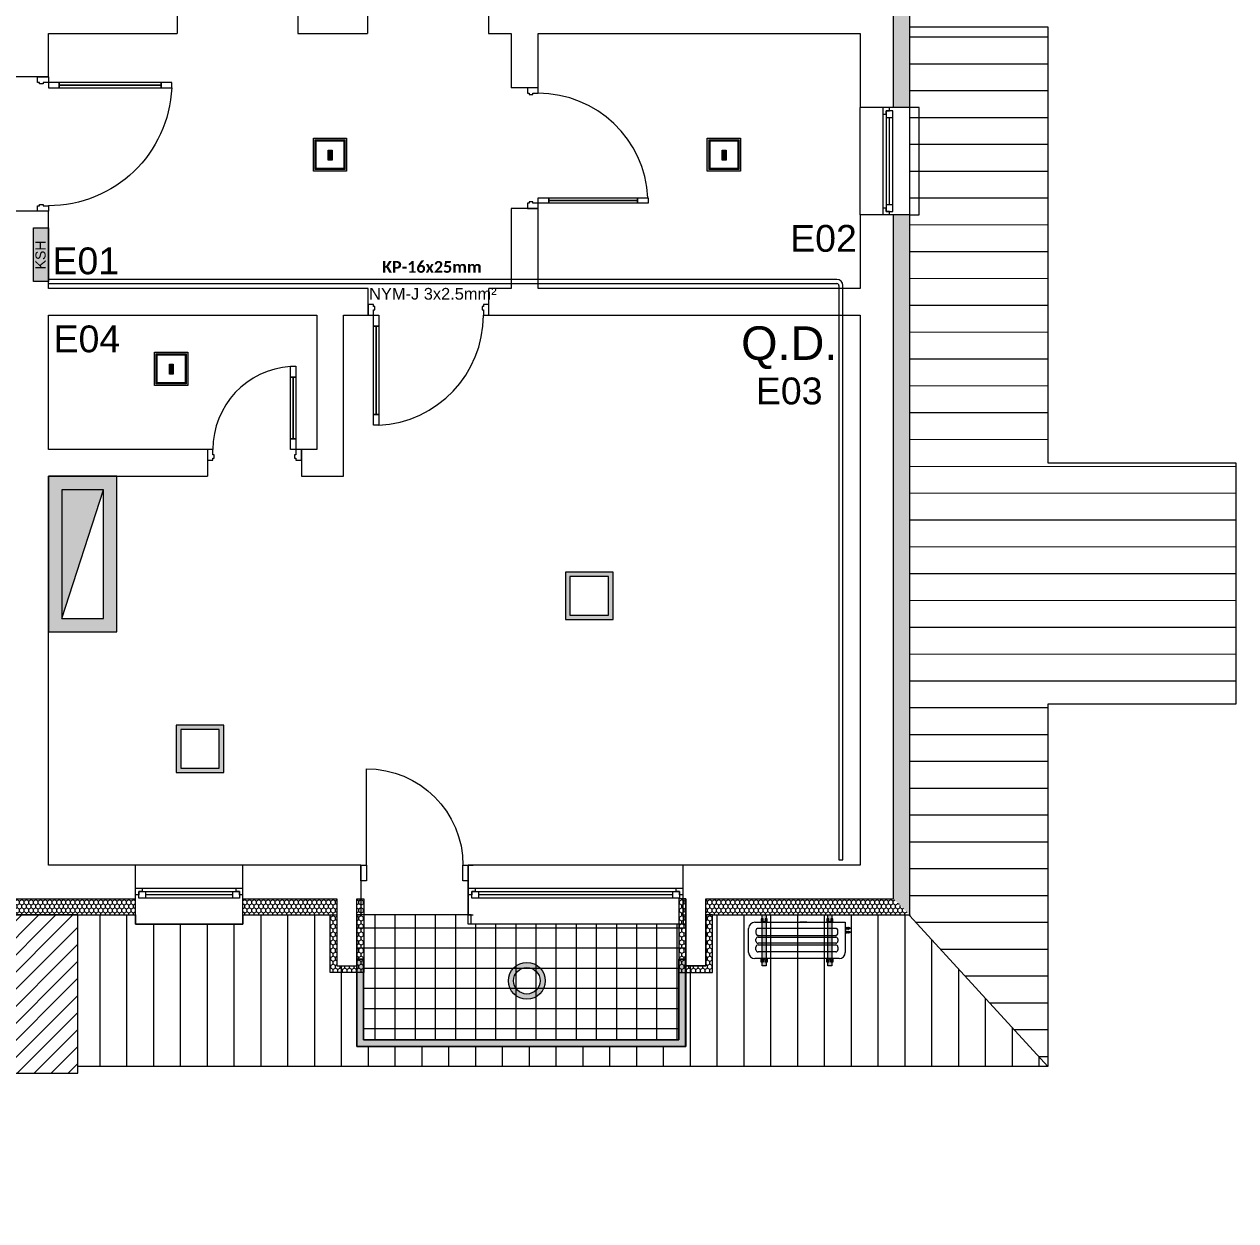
# Model space of a CAD drawing. Header units: millimetres. Extents: x 2795058 to 2855058, y -67651 to -26651.
# Drawn here: x 2828688 to 2837718, y -51609 to -42688 of the extents above; entities that cross this region are included whole.
import ezdxf

# ---------------------------------------------------------------- set-up
doc = ezdxf.new("R2010")
doc.units = ezdxf.units.MM
doc.header["$MEASUREMENT"] = 0
for name, color, linetype, lineweight in [('00E-Ndriqimi elektrike_Pen_No__6', 5, 'Continuous', 0), ('00E-Ndriqimi elektrike_Pen_No__60', 230, 'Continuous', 0), ('0_Pen_No__80', 3, 'Continuous', 0), ('Annotation - Text_Pen_No__82_Pen_No__7', 7, 'Continuous', 0), ('Exterior walls_Pen_No__60', 230, 'Continuous', 0), ('Structural - Bearing_Pen_No__1', 7, 'Continuous', 0), ('Structural - Bearing_Pen_No__19', 255, 'Continuous', 0), ('Structural - Bearing_Pen_No__6', 5, 'Continuous', 0), ('Structural - Bearing_Pen_No__82_Pen_No__80', 3, 'Continuous', 0)]:
    doc.layers.add(name, color=color, linetype=linetype, lineweight=lineweight)
doc.layers.add('0_muret e jashtme', color=7, linetype='Continuous')
doc.layers.add('Exterior walls', color=7, linetype='Continuous')
for name, color, linetype, lineweight, true_color in [('0_muret e jashtme_Pen_No__82', 7, 'Continuous', 0, 0xaaaaaa), ('ARCHICAD Doors_Pen_No__82', 7, 'Continuous', 0, 0xaaaaaa), ('ARCHICAD Windows_Pen_No__82', 7, 'Continuous', 0, 0xaaaaaa), ('Exterior walls_Pen_No__119_Pen_No__163', 7, 'Continuous', 0, 0xe8e8e8), ('Exterior walls_Pen_No__119_Pen_No__204', 7, 'Continuous', 0, 0xe8e8e8), ('Exterior walls_Pen_No__1_Pen_No__61', 7, 'Continuous', 0, 0x6a6a6a), ('Shell - Roof_Pen_No__82', 7, 'Continuous', 0, 0xaaaaaa), ('Structural - Bearing_Pen_No__82', 7, 'Continuous', 0, 0xaaaaaa), ('Text blocks_Pen_No__82', 7, 'Continuous', 0, 0xaaaaaa)]:
    doc.layers.add(name, color=color, linetype=linetype, lineweight=lineweight, true_color=true_color)
doc.styles.add('GENERATED_STYLE_1', font='')
doc.styles.add('GENERATED_STYLE_2', font='')
doc.styles.get('GENERATED_STYLE_1').set_extended_font_data('Calibri', bold=True)
doc.styles.get('GENERATED_STYLE_2').set_extended_font_data('Arial')
pattern_1 = [(90, (2247653.822, -76424.967), (-34.6410162, 0), [20, -40]), (90, (2247636.502, -76394.967), (-34.6410162, 0), [20, -40]), (150, (2247653.822, -76404.967), (17.320508, 30), [20, -40]), (150, (2247619.18, -76404.967), (17.320508, 30), [20, -40]), (210, (2247653.822, -76424.967), (-17.320508, 30), [20, -40]), (210, (2247619.18, -76424.967), (-17.320508, 30), [20, -40])]

# ---------------------------------------------------------------- blocks, each defined once
blk = doc.blocks.new('Window 22')
at = {"layer": 'ARCHICAD Windows_Pen_No__82', "color": 253, "linetype": 'Continuous', "lineweight": 0, "true_color": 0xaaaaaa}
for p, q in [((-400, 150), (-400, 220)), ((-400, 220), (400, 220)), ((400, 220), (400, 150)), ((-400, 150), (-400, 30)), ((400, 150), (400, 30)), ((-400, 30), (-400, 0)), ((-400, 0), (-375, 0)), ((-400, 0), (-400, -50)), ((-400, 0), (-400, -50)), ((-375, 25), (-325, 25)), ((-375, -25), (-375, 25)), ((-375, 0), (-375, -25)), ((-325, 25), (325, 25)), ((-325, 25), (-325, -25)), ((-325, 25), (325, 25)), ((-325, 0), (325, 0)), ((325, -25), (325, 25)), ((325, 25), (375, 25)), ((375, 25), (375, -25)), ((375, -25), (375, 0)), ((375, 0), (400, 0)), ((400, 30), (400, 0)), ((400, 0), (400, -50)), ((400, 0), (400, -50)), ((-350, -50), (-400, -50)), ((-400, -50), (-400, -220)), ((-375, -25), (-350, -25)), ((-325, -25), (-375, -25)), ((-350, -25), (-350, -50)), ((350, -50), (-350, -50)), ((325, -25), (-325, -25)), ((375, -25), (325, -25)), ((350, -50), (350, -25)), ((350, -25), (375, -25)), ((400, -50), (350, -50)), ((400, -50), (400, -220)), ((-400, -220), (400, -220))]:
    blk.add_line(p, q, dxfattribs=at)
blk = doc.blocks.new('Wall_6', base_point=(2834918.2, -38858.5))
at = {"layer": '0_muret e jashtme_Pen_No__82', "linetype": 'Continuous', "lineweight": 0, "true_color": 0xaaaaaa}
h = blk.add_hatch(dxfattribs=at)
h.set_pattern_fill('Styrofoam_SM_Insulation', color=253, style=0, pattern_type=2)
h.set_pattern_definition(pattern_1)
h.paths.add_polyline_path([(2835168.2, -38858.5), (2835168.2, -43309.5), (2835288.2, -43309.5), (2835288.2, -38858.5)])
h = blk.add_hatch(dxfattribs=at)
h.set_pattern_fill('Styrofoam_SM_Insulation', color=253, style=0, pattern_type=2)
h.set_pattern_definition(pattern_1)
h.paths.add_polyline_path([(2835288.2, -44109.5), (2835168.2, -44109.5), (2835168.2, -49208.5), (2835288.2, -49328.5)])
at = {"layer": '0_muret e jashtme_Pen_No__82', "color": 253, "linetype": 'Continuous', "lineweight": 0, "true_color": 0xaaaaaa}
for p, q in [((2835168.2, -43309.5), (2835168.2, -38858.5)), ((2835088.2, -43309.5), (2834918.2, -43309.5)), ((2835138.2, -43309.5), (2835088.2, -43309.5)), ((2835168.2, -43309.5), (2835138.2, -43309.5)), ((2835288.2, -43309.5), (2835168.2, -43309.5)), ((2835088.2, -44109.5), (2834918.2, -44109.5)), ((2835138.2, -44109.5), (2835088.2, -44109.5)), ((2835168.2, -44109.5), (2835138.2, -44109.5)), ((2835168.2, -49208.5), (2835168.2, -44109.5)), ((2835288.2, -44109.5), (2835168.2, -44109.5))]:
    blk.add_line(p, q, dxfattribs=at)
at = {"layer": '0_muret e jashtme_Pen_No__82', "color": 253, "linetype": 'Continuous', "lineweight": 0, "true_color": 0xaaaaaa, "flags": 128}
for points in [[(2835288.2, -43309.5), (2835288.2, -38858.5)], [(2834918.2, -42758.5), (2834918.2, -43309.5)], [(2834918.2, -44109.5), (2834918.2, -44658.5)], [(2835288.2, -49328.5), (2835288.2, -44109.5)], [(2834918.2, -44858.5), (2834918.2, -48958.5)]]:
    blk.add_lwpolyline(points, dxfattribs=at)
at = {"layer": 'ARCHICAD Windows_Pen_No__82', "color": 253, "linetype": 'Continuous', "lineweight": 0, "true_color": 0xaaaaaa, "xscale": -1, "zscale": 1000, "rotation": 269.9999999521411}
blk.add_blockref('Window 22', (2835138.2, -43709.5), dxfattribs=at)
blk = doc.blocks.new('Window 22_2')
at = {"layer": 'ARCHICAD Windows_Pen_No__82', "color": 253, "linetype": 'Continuous', "lineweight": 0, "true_color": 0xaaaaaa}
for p, q in [((-800, 150), (-800, 220)), ((-800, 220), (800, 220)), ((800, 220), (800, 150)), ((-800, 150), (-800, 30)), ((800, 150), (800, 30)), ((-800, 30), (-800, 0)), ((-800, 0), (-775, 0)), ((-800, 0), (-800, -50)), ((-800, 0), (-800, -50)), ((-775, 25), (-725, 25)), ((-775, -25), (-775, 25)), ((-775, 0), (-775, -25)), ((-725, 25), (725, 25)), ((-725, 25), (-725, -25)), ((-725, 25), (725, 25)), ((-725, 0), (725, 0)), ((725, -25), (725, 25)), ((725, 25), (775, 25)), ((775, 25), (775, -25)), ((775, -25), (775, 0)), ((775, 0), (800, 0)), ((800, 30), (800, 0)), ((800, 0), (800, -50)), ((800, 0), (800, -50)), ((-750, -50), (-800, -50)), ((-800, -50), (-800, -220)), ((-775, -25), (-750, -25)), ((-725, -25), (-775, -25)), ((-750, -25), (-750, -50)), ((750, -50), (-750, -50)), ((725, -25), (-725, -25)), ((775, -25), (725, -25)), ((750, -50), (750, -25)), ((750, -25), (775, -25)), ((800, -50), (750, -50)), ((800, -50), (800, -220)), ((-800, -220), (800, -220))]:
    blk.add_line(p, q, dxfattribs=at)
blk = doc.blocks.new('Door 22')
at = {"layer": 'ARCHICAD Doors_Pen_No__82', "color": 253, "linetype": 'Continuous', "lineweight": 0, "true_color": 0xaaaaaa}
for p, q in [((360, 0), (360, 720)), ((-400, 0), (-437, 0)), ((-400, 0), (-437, 0)), ((-360, 0), (-400, 0)), ((-400, 0), (-400, -115)), ((-400, 0), (-400, -115)), ((-400, 0), (-400, -115)), ((-360, -115), (-360, 0)), ((400, 0), (360, 0)), ((360, 0), (360, -115)), ((400, -115), (400, 0)), ((400, 0), (400, -115)), ((400, 0), (400, -115)), ((400, 0), (437, 0)), ((400, 0), (437, 0)), ((-400, -115), (-360, -115)), ((-400, -115), (-400, -250)), ((-400, -115), (-400, -250)), ((360, -115), (400, -115)), ((400, -115), (400, -250)), ((400, -115), (400, -250)), ((-400, -250), (-400, -370)), ((-400, -250), (-400, -370)), ((400, -250), (400, -370)), ((400, -250), (400, -370)), ((-400, -370), (-437, -370)), ((-400, -370), (-437, -370)), ((400, -370), (437, -370)), ((400, -370), (437, -370))]:
    blk.add_line(p, q, dxfattribs=at)
blk.add_arc((360, 0), 720, 90, 180, dxfattribs=at)
blk = doc.blocks.new('Wall_7', base_point=(2834918.2, -48958.5))
at = {"layer": '0_muret e jashtme_Pen_No__82', "linetype": 'Continuous', "lineweight": 0, "true_color": 0xaaaaaa}
h = blk.add_hatch(dxfattribs=at)
h.set_pattern_fill('Styrofoam_SM_Insulation', color=253, style=0, pattern_type=2)
h.set_pattern_definition(pattern_1)
h.paths.add_polyline_path([(2828618.2, -49208.5), (2828498.2, -49328.5), (2829517.4, -49328.5), (2829517.4, -49208.5)])
h = blk.add_hatch(dxfattribs=at)
h.set_pattern_fill('Styrofoam_SM_Insulation', color=253, style=0, pattern_type=2)
h.set_pattern_definition(pattern_1)
h.paths.add_polyline_path([(2830317.4, -49208.5), (2830317.4, -49328.5), (2831018.2, -49328.5), (2831018.2, -49208.5)])
h = blk.add_hatch(dxfattribs=at)
h.set_pattern_fill('Styrofoam_SM_Insulation', color=253, style=0, pattern_type=2)
h.set_pattern_definition(pattern_1)
h.paths.add_polyline_path([(2831168.2, -49208.5), (2831168.2, -49328.5), (2831198.2, -49328.5), (2831198.2, -49208.5)])
h = blk.add_hatch(dxfattribs=at)
h.set_pattern_fill('Styrofoam_SM_Insulation', color=253, style=0, pattern_type=2)
h.set_pattern_definition(pattern_1)
h.paths.add_polyline_path([(2833598.2, -49208.5), (2833598.2, -49328.5), (2833618.2, -49328.5), (2833618.2, -49208.5)])
h = blk.add_hatch(dxfattribs=at)
h.set_pattern_fill('Styrofoam_SM_Insulation', color=253, style=0, pattern_type=2)
h.set_pattern_definition(pattern_1)
h.paths.add_polyline_path([(2833768.2, -49328.5), (2835288.2, -49328.5), (2835168.2, -49208.5), (2833768.2, -49208.5)])
at = {"layer": '0_muret e jashtme_Pen_No__82', "color": 253, "linetype": 'Continuous', "lineweight": 0, "true_color": 0xaaaaaa}
for p, q in [((2829517.4, -49128.5), (2829517.4, -48958.5)), ((2830317.4, -49128.5), (2830317.4, -48958.5)), ((2831198.2, -48958.5), (2831161.2, -48958.5)), ((2831198.2, -48958.5), (2831198.2, -49073.5)), ((2833598.2, -49128.5), (2833598.2, -48958.5)), ((2831198.2, -49073.5), (2831198.2, -49208.5)), ((2828618.2, -49208.5), (2829517.4, -49208.5)), ((2829517.4, -49178.5), (2829517.4, -49128.5)), ((2829517.4, -49208.5), (2829517.4, -49178.5)), ((2829517.4, -49328.5), (2829517.4, -49208.5)), ((2830317.4, -49178.5), (2830317.4, -49128.5)), ((2830317.4, -49208.5), (2830317.4, -49178.5)), ((2830317.4, -49208.5), (2831018.2, -49208.5)), ((2830317.4, -49328.5), (2830317.4, -49208.5)), ((2831018.2, -49208.5), (2831018.2, -49328.5)), ((2831168.2, -49328.5), (2831168.2, -49208.5)), ((2831168.2, -49208.5), (2831198.2, -49208.5)), ((2831198.2, -49208.5), (2831198.2, -49328.5)), ((2833598.2, -49178.5), (2833598.2, -49128.5)), ((2833598.2, -49208.5), (2833598.2, -49178.5)), ((2833598.2, -49208.5), (2833618.2, -49208.5)), ((2833598.2, -49328.5), (2833598.2, -49208.5)), ((2833618.2, -49208.5), (2833618.2, -49328.5)), ((2833768.2, -49328.5), (2833768.2, -49208.5)), ((2833768.2, -49208.5), (2835168.2, -49208.5)), ((2831198.2, -49328.5), (2831161.2, -49328.5))]:
    blk.add_line(p, q, dxfattribs=at)
at = {"layer": '0_muret e jashtme_Pen_No__82', "color": 253, "linetype": 'Continuous', "lineweight": 0, "true_color": 0xaaaaaa, "flags": 128}
for points in [[(2829517.4, -48958.5), (2828868.2, -48958.5)], [(2831198.2, -48958.5), (2830317.4, -48958.5)], [(2834918.2, -48958.5), (2833598.2, -48958.5)], [(2828498.2, -49328.5), (2829517.4, -49328.5)], [(2830317.4, -49328.5), (2831018.2, -49328.5)], [(2831168.2, -49328.5), (2831198.2, -49328.5)], [(2833598.2, -49328.5), (2833618.2, -49328.5)], [(2833768.2, -49328.5), (2835288.2, -49328.5)]]:
    blk.add_lwpolyline(points, dxfattribs=at)
at = {"layer": 'ARCHICAD Doors_Pen_No__82', "color": 253, "linetype": 'Continuous', "lineweight": 0, "true_color": 0xaaaaaa, "xscale": -1, "zscale": 1000}
blk.add_blockref('Door 22', (2831598.2, -48958.5), dxfattribs=at)
at = {"layer": 'ARCHICAD Windows_Pen_No__82', "color": 253, "linetype": 'Continuous', "lineweight": 0, "true_color": 0xaaaaaa, "zscale": 1000, "rotation": 180}
for name, p in [('Window 22', (2829917.4, -49178.5)), ('Window 22_2', (2832798.2, -49178.5))]:
    blk.add_blockref(name, p, dxfattribs=at)
blk = doc.blocks.new('Storefront 22')
at = {"layer": 'ARCHICAD Doors_Pen_No__82', "color": 253, "linetype": 'Continuous', "lineweight": 0, "true_color": 0xaaaaaa}
for p, q in [((370, 740), (370, 820)), ((370, 820), (410, 820)), ((410, 820), (410, 740)), ((370, 740), (390, 740)), ((370, 80), (370, 740)), ((410, 740), (370, 740)), ((390, 740), (410, 740)), ((390, 80), (390, 740)), ((390, 740), (390, 80)), ((390, 740), (390, 80)), ((410, 740), (410, 80)), ((-450, 0), (-450, -80)), ((-410, 0), (-450, 0)), ((-450, 0), (-450, -80)), ((-450, 0), (-450, -80)), ((-410, -40), (-410, 0)), ((390, 80), (370, 80)), ((370, 0), (370, 80)), ((370, 80), (410, 80)), ((410, 0), (370, 0)), ((410, 80), (390, 80)), ((410, 80), (410, 0)), ((410, 0), (410, -40)), ((450, 0), (410, 0)), ((450, -80), (450, 0)), ((450, 0), (450, -80)), ((450, 0), (450, -80)), ((-450, -80), (-410, -80)), ((-450, -80), (-450, -250)), ((-400, -40), (-410, -40)), ((-410, -80), (-410, -65.4)), ((-410, -65.4), (-400, -65.4)), ((-400, -65.4), (-400, -40)), ((410, -40), (400, -40)), ((400, -40), (400, -65.4)), ((400, -65.4), (410, -65.4)), ((410, -65.4), (410, -80)), ((410, -80), (450, -80)), ((450, -80), (450, -250))]:
    blk.add_line(p, q, dxfattribs=at)
blk.add_arc((410, 0), 820, 92.79603, 180, dxfattribs=at)
blk = doc.blocks.new('Wall_11', base_point=(2834918.2, -42508.5))
at = {"layer": '0_muret e jashtme_Pen_No__82', "color": 253, "linetype": 'Continuous', "lineweight": 0, "true_color": 0xaaaaaa}
for p, q in [((2822669.3, -42508.5), (2822669.3, -42588.5)), ((2823569.3, -42508.5), (2823569.3, -42588.5)), ((2824124, -42508.5), (2824124, -42588.5)), ((2825024, -42508.5), (2825024, -42588.5)), ((2829827, -42508.5), (2829827, -42588.5)), ((2830727, -42508.5), (2830727, -42588.5)), ((2831247.4, -42508.5), (2831247.4, -42588.5)), ((2832147.4, -42508.5), (2832147.4, -42588.5)), ((2822669.3, -42588.5), (2822669.3, -42758.5)), ((2823569.3, -42588.5), (2823569.3, -42758.5)), ((2824124, -42588.5), (2824124, -42758.5)), ((2825024, -42588.5), (2825024, -42758.5)), ((2829827, -42588.5), (2829827, -42758.5)), ((2830727, -42588.5), (2830727, -42758.5)), ((2831247.4, -42588.5), (2831247.4, -42758.5)), ((2832147.4, -42588.5), (2832147.4, -42758.5))]:
    blk.add_line(p, q, dxfattribs=at)
at = {"layer": '0_muret e jashtme_Pen_No__82', "color": 253, "linetype": 'Continuous', "lineweight": 0, "true_color": 0xaaaaaa, "flags": 128}
for points in [[(2822669.3, -42508.5), (2819918.2, -42508.5)], [(2823768.2, -42508.5), (2823569.3, -42508.5)], [(2824124, -42508.5), (2823968.2, -42508.5)], [(2827318.2, -42508.5), (2825024, -42508.5)], [(2829827, -42508.5), (2827568.2, -42508.5)], [(2830918.2, -42508.5), (2830727, -42508.5)], [(2831247.4, -42508.5), (2831118.2, -42508.5)], [(2834918.2, -42508.5), (2832147.4, -42508.5)], [(2819918.2, -42758.5), (2822268.2, -42758.5)], [(2822468.2, -42758.5), (2822669.3, -42758.5)], [(2823569.3, -42758.5), (2824124, -42758.5)], [(2825024, -42758.5), (2825918.2, -42758.5)], [(2826168.2, -42758.5), (2828618.2, -42758.5)], [(2828868.2, -42758.5), (2829827, -42758.5)], [(2830727, -42758.5), (2831247.4, -42758.5)], [(2832147.4, -42758.5), (2832318.2, -42758.5)], [(2832518.2, -42758.5), (2834918.2, -42758.5)]]:
    blk.add_lwpolyline(points, dxfattribs=at)
at = {"layer": 'ARCHICAD Doors_Pen_No__82', "color": 253, "linetype": 'Continuous', "lineweight": 0, "true_color": 0xaaaaaa, "zscale": 1000}
for p in [(2823119.3, -42508.5), (2830277, -42508.5)]:
    blk.add_blockref('Storefront 22', p, dxfattribs=at)
at = {"layer": 'ARCHICAD Doors_Pen_No__82', "color": 253, "linetype": 'Continuous', "lineweight": 0, "true_color": 0xaaaaaa, "xscale": -1, "zscale": 1000}
for p in [(2824574, -42508.5), (2831697.4, -42508.5)]:
    blk.add_blockref('Storefront 22', p, dxfattribs=at)
blk = doc.blocks.new('Wall_13', base_point=(2828868.2, -48958.5))
at = {"layer": '0_muret e jashtme_Pen_No__82', "linetype": 'Continuous', "lineweight": 0, "true_color": 0xaaaaaa}
h = blk.add_hatch(dxfattribs=at)
h.set_pattern_fill('Styrofoam_SM_Insulation', color=253, style=0, pattern_type=2)
h.set_pattern_definition(pattern_1)
h.paths.add_polyline_path([(2828498.2, -48428.5), (2828498.2, -49328.5), (2828618.2, -49208.5), (2828618.2, -48308.5)])
at = {"layer": '0_muret e jashtme_Pen_No__82', "color": 253, "linetype": 'Continuous', "lineweight": 0, "true_color": 0xaaaaaa}
blk.add_line((2828618.2, -48308.5), (2828618.2, -49208.5), dxfattribs=at)
at = {"layer": '0_muret e jashtme_Pen_No__82', "color": 253, "linetype": 'Continuous', "lineweight": 0, "true_color": 0xaaaaaa, "flags": 128}
for points in [[(2828868.2, -48958.5), (2828868.2, -48058.5)], [(2828498.2, -48428.5), (2828498.2, -49328.5)]]:
    blk.add_lwpolyline(points, dxfattribs=at)
blk = doc.blocks.new('Storefront 22_2')
at = {"layer": 'ARCHICAD Doors_Pen_No__82', "color": 253, "linetype": 'Continuous', "lineweight": 0, "true_color": 0xaaaaaa}
for p, q in [((420, 840), (420, 920)), ((420, 920), (460, 920)), ((460, 920), (460, 840)), ((420, 840), (440, 840)), ((420, 80), (420, 840)), ((460, 840), (420, 840)), ((440, 840), (460, 840)), ((440, 80), (440, 840)), ((440, 840), (440, 80)), ((440, 840), (440, 80)), ((460, 840), (460, 80)), ((-500, 0), (-500, -80)), ((-460, 0), (-500, 0)), ((-500, 0), (-500, -80)), ((-500, 0), (-500, -80)), ((-460, -40), (-460, 0)), ((440, 80), (420, 80)), ((420, 0), (420, 80)), ((420, 80), (460, 80)), ((460, 0), (420, 0)), ((460, 80), (440, 80)), ((460, 80), (460, 0)), ((460, 0), (460, -40)), ((500, 0), (460, 0)), ((500, -80), (500, 0)), ((500, 0), (500, -80)), ((500, 0), (500, -80)), ((-500, -80), (-460, -80)), ((-500, -80), (-500, -250)), ((-450, -40), (-460, -40)), ((-460, -80), (-460, -65.4)), ((-460, -65.4), (-450, -65.4)), ((-450, -65.4), (-450, -40)), ((460, -40), (450, -40)), ((450, -40), (450, -65.4)), ((450, -65.4), (460, -65.4)), ((460, -65.4), (460, -80)), ((460, -80), (500, -80)), ((500, -80), (500, -250))]:
    blk.add_line(p, q, dxfattribs=at)
blk.add_arc((460, 0), 920, 92.49191, 180, dxfattribs=at)
blk = doc.blocks.new('Wall_20', base_point=(2828868.2, -48058.5))
at = {"layer": '0_muret e jashtme_Pen_No__82', "color": 253, "linetype": 'Continuous', "lineweight": 0, "true_color": 0xaaaaaa}
for p, q in [((2828788.2, -43081.6), (2828618.2, -43081.6)), ((2828868.2, -43081.6), (2828788.2, -43081.6)), ((2828788.2, -44081.6), (2828618.2, -44081.6)), ((2828868.2, -44081.6), (2828788.2, -44081.6))]:
    blk.add_line(p, q, dxfattribs=at)
at = {"layer": '0_muret e jashtme_Pen_No__82', "color": 253, "linetype": 'Continuous', "lineweight": 0, "true_color": 0xaaaaaa, "flags": 128}
for points in [[(2828618.2, -42758.5), (2828618.2, -43081.6)], [(2828868.2, -43081.6), (2828868.2, -42758.5)], [(2828618.2, -44081.6), (2828618.2, -48058.5)], [(2828868.2, -44658.5), (2828868.2, -44081.6)], [(2828868.2, -45858.5), (2828868.2, -44858.5)], [(2828868.2, -48058.5), (2828868.2, -46058.5)]]:
    blk.add_lwpolyline(points, dxfattribs=at)
at = {"layer": 'ARCHICAD Doors_Pen_No__82', "color": 253, "linetype": 'Continuous', "lineweight": 0, "true_color": 0xaaaaaa, "xscale": -1, "zscale": 1000, "rotation": 270}
blk.add_blockref('Storefront 22_2', (2828868.2, -43581.6), dxfattribs=at)
blk = doc.blocks.new('Storefront 22_3')
at = {"layer": 'ARCHICAD Doors_Pen_No__82', "color": 253, "linetype": 'Continuous', "lineweight": 0, "true_color": 0xaaaaaa}
for p, q in [((370, 740), (370, 820)), ((370, 820), (410, 820)), ((410, 820), (410, 740)), ((370, 740), (390, 740)), ((370, 80), (370, 740)), ((410, 740), (370, 740)), ((390, 740), (410, 740)), ((390, 80), (390, 740)), ((390, 740), (390, 80)), ((390, 740), (390, 80)), ((410, 740), (410, 80)), ((-450, 0), (-450, -80)), ((-410, 0), (-450, 0)), ((-450, 0), (-450, -80)), ((-450, 0), (-450, -80)), ((-410, -40), (-410, 0)), ((390, 80), (370, 80)), ((370, 0), (370, 80)), ((370, 80), (410, 80)), ((410, 0), (370, 0)), ((410, 80), (390, 80)), ((410, 80), (410, 0)), ((410, 0), (410, -40)), ((450, 0), (410, 0)), ((450, -80), (450, 0)), ((450, 0), (450, -80)), ((450, 0), (450, -80)), ((-450, -80), (-410, -80)), ((-450, -80), (-450, -200)), ((-400, -40), (-410, -40)), ((-410, -80), (-410, -65.4)), ((-410, -65.4), (-400, -65.4)), ((-400, -65.4), (-400, -40)), ((410, -40), (400, -40)), ((400, -40), (400, -65.4)), ((400, -65.4), (410, -65.4)), ((410, -65.4), (410, -80)), ((410, -80), (450, -80)), ((450, -80), (450, -200))]:
    blk.add_line(p, q, dxfattribs=at)
blk.add_arc((410, 0), 820, 92.79603, 180, dxfattribs=at)
blk = doc.blocks.new('Wall_25', base_point=(2832318.2, -42508.5))
at = {"layer": '0_muret e jashtme_Pen_No__82', "color": 253, "linetype": 'Continuous', "lineweight": 0, "true_color": 0xaaaaaa}
for p, q in [((2832438.2, -43163.3), (2832318.2, -43163.3)), ((2832518.2, -43163.3), (2832438.2, -43163.3)), ((2832438.2, -44063.3), (2832318.2, -44063.3)), ((2832518.2, -44063.3), (2832438.2, -44063.3))]:
    blk.add_line(p, q, dxfattribs=at)
at = {"layer": '0_muret e jashtme_Pen_No__82', "color": 253, "linetype": 'Continuous', "lineweight": 0, "true_color": 0xaaaaaa, "flags": 128}
for points in [[(2832318.2, -42758.5), (2832318.2, -43163.3)], [(2832518.2, -43163.3), (2832518.2, -42758.5)], [(2832318.2, -44063.3), (2832318.2, -44658.5)], [(2832518.2, -44658.5), (2832518.2, -44063.3)]]:
    blk.add_lwpolyline(points, dxfattribs=at)
at = {"layer": 'ARCHICAD Doors_Pen_No__82', "color": 253, "linetype": 'Continuous', "lineweight": 0, "true_color": 0xaaaaaa, "zscale": 1000, "rotation": 270}
blk.add_blockref('Storefront 22_3', (2832518.2, -43613.3), dxfattribs=at)
blk = doc.blocks.new('Wall_26', base_point=(2834918.2, -44658.5))
at = {"layer": '0_muret e jashtme_Pen_No__82', "color": 253, "linetype": 'Continuous', "lineweight": 0, "true_color": 0xaaaaaa}
for p, q in [((2831250.7, -44778.5), (2831250.7, -44658.5)), ((2832150.7, -44778.5), (2832150.7, -44658.5)), ((2831250.7, -44858.5), (2831250.7, -44778.5)), ((2832150.7, -44858.5), (2832150.7, -44778.5))]:
    blk.add_line(p, q, dxfattribs=at)
at = {"layer": '0_muret e jashtme_Pen_No__82', "color": 253, "linetype": 'Continuous', "lineweight": 0, "true_color": 0xaaaaaa, "flags": 128}
for points in [[(2831250.7, -44658.5), (2828868.2, -44658.5)], [(2832318.2, -44658.5), (2832150.7, -44658.5)], [(2834918.2, -44658.5), (2832518.2, -44658.5)], [(2828868.2, -44858.5), (2830868.2, -44858.5)], [(2831068.2, -44858.5), (2831250.7, -44858.5)], [(2832150.7, -44858.5), (2834918.2, -44858.5)]]:
    blk.add_lwpolyline(points, dxfattribs=at)
at = {"layer": 'ARCHICAD Doors_Pen_No__82', "color": 253, "linetype": 'Continuous', "lineweight": 0, "true_color": 0xaaaaaa, "zscale": 1000, "rotation": 180}
blk.add_blockref('Storefront 22_3', (2831700.7, -44858.5), dxfattribs=at)
blk = doc.blocks.new('Wall_27', base_point=(2830868.2, -44658.5))
at = {"layer": '0_muret e jashtme_Pen_No__82', "color": 253, "linetype": 'Continuous', "lineweight": 0, "true_color": 0xaaaaaa, "flags": 128}
for points in [[(2830868.2, -44858.5), (2830868.2, -45858.5)], [(2831068.2, -46058.5), (2831068.2, -44858.5)]]:
    blk.add_lwpolyline(points, dxfattribs=at)
blk = doc.blocks.new('Storefront 22_4')
at = {"layer": 'ARCHICAD Doors_Pen_No__82', "color": 253, "linetype": 'Continuous', "lineweight": 0, "true_color": 0xaaaaaa}
for p, q in [((270, 540), (270, 620)), ((270, 620), (310, 620)), ((310, 620), (310, 540)), ((270, 540), (290, 540)), ((270, 80), (270, 540)), ((310, 540), (270, 540)), ((290, 540), (310, 540)), ((290, 80), (290, 540)), ((290, 540), (290, 80)), ((290, 540), (290, 80)), ((310, 540), (310, 80)), ((-350, 0), (-350, -80)), ((-310, 0), (-350, 0)), ((-350, 0), (-350, -80)), ((-350, 0), (-350, -80)), ((-310, -40), (-310, 0)), ((290, 80), (270, 80)), ((270, 0), (270, 80)), ((270, 80), (310, 80)), ((310, 0), (270, 0)), ((310, 80), (290, 80)), ((310, 80), (310, 0)), ((310, 0), (310, -40)), ((350, 0), (310, 0)), ((350, -80), (350, 0)), ((350, 0), (350, -80)), ((350, 0), (350, -80)), ((-350, -80), (-310, -80)), ((-350, -80), (-350, -200)), ((-300, -40), (-310, -40)), ((-310, -80), (-310, -65.4)), ((-310, -65.4), (-300, -65.4)), ((-300, -65.4), (-300, -40)), ((310, -40), (300, -40)), ((300, -40), (300, -65.4)), ((300, -65.4), (310, -65.4)), ((310, -65.4), (310, -80)), ((310, -80), (350, -80)), ((350, -80), (350, -200))]:
    blk.add_line(p, q, dxfattribs=at)
blk.add_arc((310, 0), 620, 93.69907, 180, dxfattribs=at)
blk = doc.blocks.new('Wall_28', base_point=(2830868.2, -45858.5))
at = {"layer": '0_muret e jashtme_Pen_No__82', "color": 253, "linetype": 'Continuous', "lineweight": 0, "true_color": 0xaaaaaa}
for p, q in [((2830053.6, -45858.5), (2830053.6, -45938.5)), ((2830753.6, -45858.5), (2830753.6, -45938.5)), ((2830053.6, -45938.5), (2830053.6, -46058.5)), ((2830753.6, -45938.5), (2830753.6, -46058.5))]:
    blk.add_line(p, q, dxfattribs=at)
at = {"layer": '0_muret e jashtme_Pen_No__82', "color": 253, "linetype": 'Continuous', "lineweight": 0, "true_color": 0xaaaaaa, "flags": 128}
for points in [[(2830053.6, -45858.5), (2828868.2, -45858.5)], [(2830868.2, -45858.5), (2830753.6, -45858.5)], [(2828868.2, -46058.5), (2830053.6, -46058.5)], [(2830753.6, -46058.5), (2831068.2, -46058.5)]]:
    blk.add_lwpolyline(points, dxfattribs=at)
at = {"layer": 'ARCHICAD Doors_Pen_No__82', "color": 253, "linetype": 'Continuous', "lineweight": 0, "true_color": 0xaaaaaa, "zscale": 1000}
blk.add_blockref('Storefront 22_4', (2830403.6, -45858.5), dxfattribs=at)
blk = doc.blocks.new('Wall_50', base_point=(2831168.2, -48958.5))
at = {"layer": '0_muret e jashtme_Pen_No__82', "color": 253, "linetype": 'Continuous', "lineweight": 0, "true_color": 0xaaaaaa}
for p, q in [((2831018.2, -49208.5), (2831018.2, -49328.5)), ((2831168.2, -49328.5), (2831168.2, -49208.5))]:
    blk.add_line(p, q, dxfattribs=at)
at = {"layer": '0_muret e jashtme_Pen_No__82', "color": 253, "linetype": 'Continuous', "lineweight": 0, "true_color": 0xaaaaaa, "flags": 128}
for points in [[(2831018.2, -49328.5), (2831018.2, -49708.5)], [(2831168.2, -49708.5), (2831168.2, -49328.5)], [(2831018.2, -49708.5), (2831168.2, -49708.5)]]:
    blk.add_lwpolyline(points, dxfattribs=at)
blk = doc.blocks.new('Wall_51', base_point=(2833618.2, -48958.5))
at = {"layer": '0_muret e jashtme_Pen_No__82', "color": 253, "linetype": 'Continuous', "lineweight": 0, "true_color": 0xaaaaaa}
for p, q in [((2833618.2, -49208.5), (2833618.2, -49328.5)), ((2833768.2, -49328.5), (2833768.2, -49208.5))]:
    blk.add_line(p, q, dxfattribs=at)
at = {"layer": '0_muret e jashtme_Pen_No__82', "color": 253, "linetype": 'Continuous', "lineweight": 0, "true_color": 0xaaaaaa, "flags": 128}
for points in [[(2833618.2, -49328.5), (2833618.2, -49708.5)], [(2833768.2, -49708.5), (2833768.2, -49328.5)], [(2833768.2, -49708.5), (2833618.2, -49708.5)]]:
    blk.add_lwpolyline(points, dxfattribs=at)
blk = doc.blocks.new('Wall_81', base_point=(2828866.7, -44606.6))
at = {"layer": 'Exterior walls_Pen_No__60', "color": 230, "linetype": 'Continuous', "lineweight": 0, "flags": 128}
for points in [[(2834745.2, -44591.6), (2828866.7, -44591.6)], [(2828866.7, -44591.6), (2828866.7, -44621.6)], [(2828866.7, -44621.6), (2834745.2, -44621.6)]]:
    blk.add_lwpolyline(points, dxfattribs=at)
blk = doc.blocks.new('Wall_82', base_point=(2834775.2, -44636.6))
at = {"layer": 'Exterior walls_Pen_No__60', "color": 230, "linetype": 'Continuous', "lineweight": 0, "flags": 128}
for points in [[(2834760.2, -44636.6), (2834760.2, -48917.9)], [(2834790.2, -48917.9), (2834790.2, -44636.6)], [(2834760.2, -48917.9), (2834790.2, -48917.9)]]:
    blk.add_lwpolyline(points, dxfattribs=at)
blk = doc.blocks.new('Wall_83', base_point=(2834775.2, -44636.6))
at = {"layer": 'Exterior walls_Pen_No__60', "color": 230, "linetype": 'Continuous', "lineweight": 0}
for radius in [45, 15]:
    blk.add_arc((2834745.2, -44636.6), radius, 0, 90, dxfattribs=at)

msp = doc.modelspace()

# ---------------------------------------------------------------- hatches: boundary and pattern name
at = {"layer": '00E-Ndriqimi elektrike_Pen_No__60', "linetype": 'Continuous', "lineweight": 0}
h = msp.add_hatch(color=230, dxfattribs=at)
h.paths.add_polyline_path([(2832297.2, -49819.3, 1.000002), (2832571.4, -49819.3, 1)])
h.paths.add_polyline_path([(2832335.6, -49819.3, -1.000002), (2832533, -49819.3, -1)], flags=0)
at = {"layer": '0_muret e jashtme_Pen_No__82', "linetype": 'Continuous', "lineweight": 0, "true_color": 0xaaaaaa}
h = msp.add_hatch(dxfattribs=at)
h.set_pattern_fill('Styrofoam_SM_Insulation', color=253, style=0, pattern_type=2)
h.set_pattern_definition(pattern_1)
h.paths.add_polyline_path([(2831018.2, -49328.5), (2831018.2, -49708.5), (2831168.2, -49708.5), (2831168.2, -49208.5), (2831218.2, -49208.5), (2831218.2, -49758.5), (2830968.2, -49758.5), (2830968.2, -49328.5)])
h = msp.add_hatch(dxfattribs=at)
h.set_pattern_fill('Styrofoam_SM_Insulation', color=253, style=0, pattern_type=2)
h.set_pattern_definition(pattern_1)
h.paths.add_polyline_path([(2833768.2, -49328.5), (2833768.2, -49708.5), (2833618.2, -49708.5), (2833618.2, -49208.5), (2833568.2, -49208.5), (2833568.2, -49758.5), (2833818.2, -49758.5), (2833818.2, -49328.5)])
at = {"layer": 'Exterior walls_Pen_No__119_Pen_No__163', "linetype": 'Continuous', "lineweight": 0, "true_color": 0xe8e8e8}
msp.add_hatch(color=254, dxfattribs=at).paths.add_polyline_path([(2834218.2, -49328.5), (2834187.6, -49328.5), (2834187.6, -49708.5), (2834218.1, -49708.5)])
at = {"layer": 'Exterior walls_Pen_No__119_Pen_No__204', "linetype": 'Continuous', "lineweight": 0, "true_color": 0xe8e8e8}
msp.add_hatch(color=254, dxfattribs=at).paths.add_polyline_path([(2834707.6, -49328.5), (2834677, -49328.5), (2834677, -49708.5), (2834707.6, -49708.5)])
at = {"layer": 'Structural - Bearing_Pen_No__19', "linetype": 'Continuous', "lineweight": 0}
h = msp.add_hatch(dxfattribs=at)
h.set_pattern_fill('Soldier_course', color=255, style=0, pattern_type=2)
h.set_pattern_definition([(179.9597, (2836468.17, -46583.55), (0.141, 200), [])])
h.paths.add_polyline_path([(2835288.2, -42708.5), (2836318.2, -42708.5), (2836318.2, -45958.5), (2837718.2, -45958.5), (2837718.2, -47758.5), (2836318.2, -47758.5), (2836318.2, -50458.5), (2835288.2, -49334.9)])
for points in [[(2828868.2, -44606.6), (2828758.2, -44606.6), (2828758.2, -44206.6), (2828868.2, -44206.6)], [(2833617.8, -50308.5), (2833617.8, -49658.5), (2833567.8, -49658.5), (2833567.8, -50258.5), (2831217.8, -50258.5), (2831217.8, -49658.5), (2831168.2, -49658.5), (2831168.2, -50308.5)]]:
    msp.add_hatch(color=255, dxfattribs=at).paths.add_polyline_path(points)
at = {"layer": 'Structural - Bearing_Pen_No__19', "linetype": 'Continuous', "lineweight": 0, "true_color": 0xffffff}
h = msp.add_hatch(color=7, dxfattribs=at)
h.paths.add_polyline_path([(2829378.2, -46058.5), (2828868.2, -46058.5), (2828868.2, -47218.5), (2829378.2, -47218.5)])
h.paths.add_polyline_path([(2828968.2, -47118.5), (2829278.2, -47118.5), (2829278.2, -46158.5), (2828968.2, -46158.5)], flags=0)
msp.add_hatch(color=7, dxfattribs=at).paths.add_polyline_path([(2828968.2, -47118.5), (2829278.2, -46158.5), (2828968.2, -46158.5)])
at = {"layer": 'Structural - Bearing_Pen_No__19', "linetype": 'Continuous', "lineweight": 0}
h = msp.add_hatch(dxfattribs=at)
h.set_pattern_fill('Masonry_Block', color=255, style=0, pattern_type=2)
h.set_pattern_definition([(45, (2247653.82, -76424.97), (-63.639609, 63.639609), [])])
h.paths.add_polyline_path([(2825698.2, -49328.5), (2825698.2, -50509), (2826168.2, -50509), (2826168.2, -51608.5), (2826558.2, -51608.5), (2828618.2, -51608.5), (2828618.2, -50509), (2829088.2, -50509), (2829088.2, -49328.5), (2828568.2, -49328.5), (2828498.2, -49328.5), (2828498.2, -48498.5), (2828468.2, -48498.5), (2827767.3, -48498.5), (2827767.3, -48558.5), (2827617.3, -48558.5), (2827617.3, -48428.5), (2827168.2, -48428.5), (2827168.2, -48558.5), (2827018.2, -48558.5), (2827018.2, -48498.5), (2826318.2, -48498.5), (2826288.2, -48498.5), (2826288.2, -49328.5), (2826218.2, -49328.5)])
h = msp.add_hatch(dxfattribs=at)
h.set_pattern_fill('Soldier_course', color=255, style=0, pattern_type=2)
h.set_pattern_definition([(90, (2247653.82, -76424.97), (-200, 0), [])])
h.paths.add_polyline_path([(2835282.3, -49328.5), (2835288.2, -49328.5), (2835288.2, -49334.9), (2836318.2, -50458.5), (2829088.2, -50458.5), (2829088.2, -49328.5), (2829517.4, -49328.5), (2829517.4, -49398.5), (2830317.4, -49398.5), (2830317.4, -49328.5), (2831018.2, -49328.5), (2831018.2, -49708.5), (2831168.2, -49708.5), (2831168.2, -50308.5), (2833618.2, -50308.5), (2833618.2, -49708.5), (2833768.2, -49708.5), (2833768.2, -49328.5)])
h = msp.add_hatch(dxfattribs=at)
h.set_pattern_fill('Grid_15x15', color=255, style=0, pattern_type=2)
h.set_pattern_definition([(0, (2247653.82, -76424.97), (0, 150), []), (90, (2247653.82, -76424.97), (-150, 0), [])])
h.paths.add_polyline_path([(2831217.8, -49658.5), (2831217.8, -50258.5), (2833567.8, -50258.5), (2833567.8, -49658.5), (2833617.8, -49658.5), (2833617.8, -50308.5), (2833618.2, -50308.5), (2833618.2, -49398.5), (2832018.2, -49398.5), (2832018.2, -49328.5), (2831168.2, -49328.5), (2831168.2, -49658.5)])
at = {"layer": 'Structural - Bearing_Pen_No__6', "linetype": 'Continuous', "lineweight": 0}
h = msp.add_hatch(color=5, dxfattribs=at)
h.paths.add_polyline_path([(2831090.5, -43784.3), (2830843, -43784.3), (2830843, -43536.8), (2831090.5, -43536.8)])
h.paths.add_polyline_path([(2831070.3, -43764.1), (2830863.1, -43764.1), (2830863.1, -43556.9), (2831070.3, -43556.9)], flags=0)
h = msp.add_hatch(color=5, dxfattribs=at)
h.paths.add_polyline_path([(2834027, -43784.3), (2833779.5, -43784.3), (2833779.5, -43536.8), (2834027, -43536.8)])
h.paths.add_polyline_path([(2834006.9, -43764.1), (2833799.7, -43764.1), (2833799.7, -43556.9), (2834006.9, -43556.9)], flags=0)
for points in [[(2830953.4, -43701.1), (2830953.4, -43626.9), (2830982.8, -43626.9), (2830982.8, -43701.1)], [(2833890, -43701.1), (2833890, -43626.9), (2833919.4, -43626.9), (2833919.4, -43701.1)], [(2829770, -45297.7), (2829770, -45223.5), (2829799.4, -45223.5), (2829799.4, -45297.7)]]:
    msp.add_hatch(color=5, dxfattribs=at).paths.add_polyline_path(points)
h = msp.add_hatch(color=5, dxfattribs=at)
h.paths.add_polyline_path([(2829907, -45380.9), (2829659.5, -45380.9), (2829659.5, -45133.4), (2829907, -45133.4)])
h.paths.add_polyline_path([(2829886.9, -45360.7), (2829679.7, -45360.7), (2829679.7, -45153.5), (2829886.9, -45153.5)], flags=0)
h = msp.add_hatch(color=5, dxfattribs=at)
h.paths.add_polyline_path([(2833076.5, -46772.7), (2832722.5, -46772.7), (2832722.5, -47126.7), (2833076.5, -47126.7)])
h.paths.add_polyline_path([(2832755.7, -47093.5), (2833043.4, -47093.5), (2833043.4, -46805.9), (2832755.7, -46805.9)], flags=0)
h = msp.add_hatch(color=5, dxfattribs=at)
h.paths.add_polyline_path([(2830175, -47913.1), (2829821, -47913.1), (2829821, -48267.1), (2830175, -48267.1)])
h.paths.add_polyline_path([(2829854.2, -48233.9), (2830141.8, -48233.9), (2830141.8, -47946.3), (2829854.2, -47946.3)], flags=0)

# ---------------------------------------------------------------- linework, layer by layer
at = {"layer": '00E-Ndriqimi elektrike_Pen_No__6', "color": 5, "linetype": 'Continuous', "lineweight": 0}
for points in [[(2830843, -43536.8), (2831090.5, -43536.8), (2831090.5, -43784.3), (2830843, -43784.3)], [(2830855.7, -43549.5), (2831077.8, -43549.5), (2831077.8, -43771.5), (2830855.7, -43771.5)], [(2833779.5, -43536.8), (2834027, -43536.8), (2834027, -43784.3), (2833779.5, -43784.3)], [(2833792.3, -43549.5), (2834014.3, -43549.5), (2834014.3, -43771.5), (2833792.3, -43771.5)], [(2829659.5, -45133.4), (2829907, -45133.4), (2829907, -45380.9), (2829659.5, -45380.9)], [(2829672.2, -45146.1), (2829894.3, -45146.1), (2829894.3, -45368.2), (2829672.2, -45368.2)]]:
    msp.add_lwpolyline(points, close=True, dxfattribs=at)
at = {"layer": '00E-Ndriqimi elektrike_Pen_No__60', "color": 230, "linetype": 'Continuous', "lineweight": 0}
for radius in [137.1, 98.7]:
    msp.add_circle((2832434.3, -49819.3), radius, dxfattribs=at)
at = {"layer": '0_muret e jashtme_Pen_No__82', "color": 253, "linetype": 'Continuous', "lineweight": 0, "true_color": 0xaaaaaa, "flags": 128}
for points in [[(2831018.2, -49328.5), (2831018.2, -49708.5), (2831168.2, -49708.5), (2831168.2, -49208.5), (2831218.2, -49208.5), (2831218.2, -49758.5), (2830968.2, -49758.5), (2830968.2, -49328.5)], [(2833768.2, -49328.5), (2833768.2, -49708.5), (2833618.2, -49708.5), (2833618.2, -49208.5), (2833568.2, -49208.5), (2833568.2, -49758.5), (2833818.2, -49758.5), (2833818.2, -49328.5)]]:
    msp.add_lwpolyline(points, close=True, dxfattribs=at)
at = {"layer": '0_Pen_No__80', "color": 3, "linetype": 'Continuous', "lineweight": 0}
for p, q in [((2834132.6, -49383.5), (2834807.6, -49383.5)), ((2834807.6, -49383.5), (2834807.6, -49608.5)), ((2834087.6, -49608.5), (2834087.6, -49428.5)), ((2834142, -49444.8), (2834142, -49464.3)), ((2834736.9, -49428.5), (2834158.3, -49428.5)), ((2834158.3, -49480.7), (2834736.9, -49480.7)), ((2834753.3, -49464.3), (2834753.3, -49444.8)), ((2834142, -49523.1), (2834142, -49510)), ((2834142, -49588.3), (2834142, -49568.7)), ((2834158.3, -49493.7), (2834736.9, -49493.7)), ((2834736.9, -49539.4), (2834158.3, -49539.4)), ((2834158.3, -49552.4), (2834736.9, -49552.4)), ((2834753.3, -49510), (2834753.3, -49523.1)), ((2834753.3, -49568.7), (2834753.3, -49588.3)), ((2834762.6, -49653.5), (2834132.6, -49653.5)), ((2834736.9, -49604.6), (2834158.3, -49604.6))]:
    msp.add_line(p, q, dxfattribs=at)
for points in [[(2834225.5, -49383.5), (2834225.5, -49356.4), (2834211.2, -49356.4), (2834211.2, -49371.7, -1), (2834194.5, -49371.7), (2834194.5, -49356.4), (2834180.2, -49356.4), (2834180.2, -49383.5)], [(2834715, -49383.5), (2834715, -49356.4), (2834700.7, -49356.4), (2834700.7, -49371.7, -1), (2834684, -49371.7), (2834684, -49356.4), (2834669.7, -49356.4), (2834669.7, -49383.5)], [(2834807.6, -49418.5), (2834811.1, -49418.5, -0.414214), (2834813.9, -49421.4), (2834813.9, -49434.6, -0.414214), (2834811.1, -49437.5), (2834807.6, -49437.5)], [(2834807.6, -49447.5), (2834811.1, -49447.5, -0.414214), (2834813.9, -49450.4), (2834813.9, -49463.6, -0.414214), (2834811.1, -49466.5), (2834807.6, -49466.5)], [(2834225.5, -49653.5), (2834225.5, -49680.7), (2834211.2, -49680.7), (2834211.2, -49665.4, 1), (2834194.5, -49665.4), (2834194.5, -49680.7), (2834180.2, -49680.7), (2834180.2, -49653.5)], [(2834715, -49653.5), (2834715, -49680.7), (2834700.7, -49680.7), (2834700.7, -49665.4, 1), (2834684, -49665.4), (2834684, -49680.7), (2834669.7, -49680.7), (2834669.7, -49653.5)]]:
    msp.add_lwpolyline(points, format="xyb", dxfattribs=at)
for points in [[(2834813.9, -49423.9), (2834826, -49423.9), (2834826, -49432.2), (2834813.9, -49432.2)], [(2834813.9, -49452.9), (2834826, -49452.9), (2834826, -49461.2), (2834813.9, -49461.2)], [(2834826, -49420.1), (2834832.7, -49420.1), (2834832.7, -49435.9), (2834826, -49435.9)], [(2834826, -49449.1), (2834832.7, -49449.1), (2834832.7, -49464.9), (2834826, -49464.9)]]:
    msp.add_lwpolyline(points, close=True, dxfattribs=at)
for points in [[(2834832.7, -49423.1), (2834839, -49423.1, -0.414214), (2834841.8, -49425.9), (2834841.8, -49430.1, -0.414214), (2834839, -49432.9), (2834832.7, -49432.9)], [(2834832.7, -49452.1), (2834839, -49452.1, -0.414214), (2834841.8, -49454.9), (2834841.8, -49459.1, -0.414214), (2834839, -49461.9), (2834832.7, -49461.9)]]:
    msp.add_lwpolyline(points, format="xyb", close=True, dxfattribs=at)
for centre, radius, start, end in [((2834132.6, -49428.5), 45, 90, 180), ((2834158.3, -49444.8), 16.3, 90, 180), ((2834158.3, -49464.3), 16.3, 180, 270), ((2834736.9, -49444.8), 16.3, 0, 90), ((2834736.9, -49464.3), 16.3, 270, 0), ((2834158.3, -49510), 16.3, 90, 180), ((2834158.3, -49523.1), 16.3, 180, 270), ((2834158.3, -49568.7), 16.3, 90, 180), ((2834736.9, -49510), 16.3, 0, 90), ((2834736.9, -49523.1), 16.3, 270, 0), ((2834736.9, -49568.7), 16.3, 0, 90), ((2834132.6, -49608.5), 45, 180, 270), ((2834158.3, -49588.3), 16.3, 180, 270), ((2834736.9, -49588.3), 16.3, 270, 0), ((2834762.6, -49608.5), 45, 270, 0)]:
    msp.add_arc(centre, radius, start, end, dxfattribs=at)
at = {"layer": 'Exterior walls_Pen_No__1_Pen_No__61', "color": 251, "linetype": 'Continuous', "lineweight": 0, "true_color": 0x6a6a6a, "flags": 128}
for points in [[(2834218.2, -49328.5), (2834218.1, -49708.5), (2834187.6, -49708.5), (2834187.6, -49328.5)], [(2834707.6, -49328.5), (2834707.6, -49708.5), (2834677, -49708.5), (2834677, -49328.5)]]:
    msp.add_lwpolyline(points, close=True, dxfattribs=at)
at = {"layer": 'Shell - Roof_Pen_No__82', "color": 253, "linetype": 'Continuous', "lineweight": 0, "true_color": 0xaaaaaa}
for p, q in [((2828758.2, -44206.6), (2828868.2, -44206.6)), ((2828758.2, -44606.6), (2828758.2, -44206.6)), ((2828868.2, -44206.6), (2828868.2, -44606.6)), ((2828868.2, -44606.6), (2828758.2, -44606.6)), ((2829378.2, -46058.5), (2828868.2, -46058.5)), ((2828868.2, -46058.5), (2828868.2, -47218.5)), ((2829378.2, -47218.5), (2829378.2, -46058.5)), ((2828868.2, -47218.5), (2829378.2, -47218.5)), ((2831168.2, -50308.5), (2831168.2, -49258.5)), ((2833618.2, -49258.5), (2833618.2, -50308.5)), ((2829088.2, -50509), (2829088.2, -49328.5)), ((2833618.2, -50308.5), (2831168.2, -50308.5))]:
    msp.add_line(p, q, dxfattribs=at)
at = {"layer": 'Structural - Bearing_Pen_No__1', "color": 7, "linetype": 'Continuous', "lineweight": 0, "flags": 128}
msp.add_lwpolyline([(2833617.8, -50308.5), (2833617.8, -49658.5), (2833567.8, -49658.5), (2833567.8, -50258.5), (2831217.8, -50258.5), (2831217.8, -49658.5), (2831168.2, -49658.5), (2831168.2, -50308.5)], close=True, dxfattribs=at)
at = {"layer": 'Structural - Bearing_Pen_No__6', "color": 5, "linetype": 'Continuous', "lineweight": 0, "flags": 128}
for points in [[(2831090.5, -43784.3), (2830843, -43784.3), (2830843, -43536.8), (2831090.5, -43536.8)], [(2831070.3, -43764.1), (2830863.1, -43764.1), (2830863.1, -43556.9), (2831070.3, -43556.9)], [(2834027, -43784.3), (2833779.5, -43784.3), (2833779.5, -43536.8), (2834027, -43536.8)], [(2834006.9, -43764.1), (2833799.7, -43764.1), (2833799.7, -43556.9), (2834006.9, -43556.9)], [(2830953.4, -43701.1), (2830953.4, -43626.9), (2830982.8, -43626.9), (2830982.8, -43701.1)], [(2833890, -43701.1), (2833890, -43626.9), (2833919.4, -43626.9), (2833919.4, -43701.1)], [(2829907, -45380.9), (2829659.5, -45380.9), (2829659.5, -45133.4), (2829907, -45133.4)], [(2829886.9, -45360.7), (2829679.7, -45360.7), (2829679.7, -45153.5), (2829886.9, -45153.5)], [(2829770, -45297.7), (2829770, -45223.5), (2829799.4, -45223.5), (2829799.4, -45297.7)], [(2833076.5, -46772.7), (2832722.5, -46772.7), (2832722.5, -47126.7), (2833076.5, -47126.7)], [(2832755.7, -47093.5), (2833043.4, -47093.5), (2833043.4, -46805.9), (2832755.7, -46805.9)], [(2830175, -47913.1), (2829821, -47913.1), (2829821, -48267.1), (2830175, -48267.1)], [(2829854.2, -48233.9), (2830141.8, -48233.9), (2830141.8, -47946.3), (2829854.2, -47946.3)]]:
    msp.add_lwpolyline(points, close=True, dxfattribs=at)
at = {"layer": 'Structural - Bearing_Pen_No__82', "color": 253, "linetype": 'Continuous', "lineweight": 0, "true_color": 0xaaaaaa, "flags": 128}
for points in [[(2835288.2, -42708.5), (2836318.2, -42708.5), (2836318.2, -45958.5), (2837718.2, -45958.5), (2837718.2, -47758.5), (2836318.2, -47758.5), (2836318.2, -50458.5), (2835288.2, -49334.9)], [(2828868.2, -44606.6), (2828758.2, -44606.6), (2828758.2, -44206.6), (2828868.2, -44206.6)], [(2829378.2, -46058.5), (2828868.2, -46058.5), (2828868.2, -47218.5), (2829378.2, -47218.5)], [(2828968.2, -47118.5), (2829278.2, -47118.5), (2829278.2, -46158.5), (2828968.2, -46158.5)], [(2828968.2, -47118.5), (2829278.2, -46158.5), (2828968.2, -46158.5)], [(2835282.3, -49328.5), (2835288.2, -49328.5), (2835288.2, -49334.9), (2836318.2, -50458.5), (2829088.2, -50458.5), (2829088.2, -49328.5), (2829517.4, -49328.5), (2829517.4, -49398.5), (2830317.4, -49398.5), (2830317.4, -49328.5), (2831018.2, -49328.5), (2831018.2, -49708.5), (2831168.2, -49708.5), (2831168.2, -50308.5), (2833618.2, -50308.5), (2833618.2, -49708.5), (2833768.2, -49708.5), (2833768.2, -49328.5)], [(2831217.8, -49658.5), (2831217.8, -50258.5), (2833567.8, -50258.5), (2833567.8, -49658.5), (2833617.8, -49658.5), (2833617.8, -50308.5), (2833618.2, -50308.5), (2833618.2, -49398.5), (2832018.2, -49398.5), (2832018.2, -49328.5), (2831168.2, -49328.5), (2831168.2, -49658.5)]]:
    msp.add_lwpolyline(points, close=True, dxfattribs=at)
msp.add_lwpolyline([(2828618.2, -50509), (2829088.2, -50509), (2829088.2, -49328.5), (2828568.2, -49328.5)], dxfattribs=at)
at = {"layer": 'Structural - Bearing_Pen_No__82_Pen_No__80', "color": 3, "linetype": 'Continuous', "lineweight": 0}
msp.add_line((2834520.1, -49383.5), (2834470.1, -49383.5), dxfattribs=at)

# ---------------------------------------------------------------- block references
at = {"layer": '0_muret e jashtme', "color": 7, "lineweight": 0}
for name, p in [('Wall_6', (2834918.2, -38858.5)), ('Wall_11', (2834918.2, -42508.5)), ('Wall_20', (2828868.2, -48058.5)), ('Wall_25', (2832318.2, -42508.5)), ('Wall_26', (2834918.2, -44658.5)), ('Wall_27', (2830868.2, -44658.5)), ('Wall_28', (2830868.2, -45858.5)), ('Wall_13', (2828868.2, -48958.5)), ('Wall_7', (2834918.2, -48958.5)), ('Wall_50', (2831168.2, -48958.5)), ('Wall_51', (2833618.2, -48958.5))]:
    msp.add_blockref(name, p, dxfattribs=at)
at = {"layer": 'Exterior walls', "color": 230, "lineweight": 0}
for name, p in [('Wall_81', (2828866.7, -44606.6)), ('Wall_83', (2834775.2, -44636.6)), ('Wall_82', (2834775.2, -44636.6))]:
    msp.add_blockref(name, p, dxfattribs=at)

# ---------------------------------------------------------------- texts
at = {"layer": 'Annotation - Text_Pen_No__82_Pen_No__7', "color": 7, "linetype": 'Continuous', "lineweight": 0, "char_height": 87.5, "attachment_point": 7}
for s, insert, style in [('\\A1;{\\pql;\\fCalibri|b1|i0|c0|p34;KP-16x25mm}', (2831355.7, -44542.3), 'GENERATED_STYLE_1'), ('\\A1;{\\pql;\\fArial|b0|i0|c0|p34;NYM-J 3x2.5mm²}', (2831258.7, -44742.9), 'GENERATED_STYLE_2')]:
    msp.add_mtext(s, dxfattribs=dict(at, insert=insert, style=style))
at = {"layer": 'Text blocks_Pen_No__82', "color": 253, "linetype": 'Continuous', "lineweight": 0, "true_color": 0xaaaaaa, "attachment_point": 1, "style": 'GENERATED_STYLE_2'}
for s, insert, char_height in [('\\A1;{\\pql;\\fArial|b0|i0|c0|p34;E0\\fArial|b0|i0|c0|p34;2}', (2834396.8, -44184.8), 200), ('\\A1;{\\pql;\\fArial|b0|i0|c0|p34;E\\fArial|b0|i0|c0|p34;01}', (2828898.4, -44352.5), 200), ('\\A1;{\\pql;\\fArial|b0|i0|c0|p34;E0\\fArial|b0|i0|c0|p34;4}', (2828906.7, -44934.1), 200), ('\\A1;{\\pql;\\fArial|b0|i0|c0|p34;Q.D.}', (2834031.2, -44940.8), 250), ('\\A1;{\\pql;\\fArial|b0|i0|c0|p34;E0\\fArial|b0|i0|c0|p34;3}', (2834141.1, -45322.2), 200)]:
    msp.add_mtext(s, dxfattribs=dict(at, insert=insert, char_height=char_height))
at = {"layer": 'Text blocks_Pen_No__82', "color": 253, "linetype": 'Continuous', "lineweight": 0, "true_color": 0xaaaaaa, "insert": (2828772.1, -44516), "char_height": 75, "attachment_point": 1, "rotation": 90, "style": 'GENERATED_STYLE_2'}
msp.add_mtext('\\A1;{\\pql;\\fArial|b0|i0|c0|p34;KSH}', dxfattribs=at)

doc.saveas('drawing.dxf')
